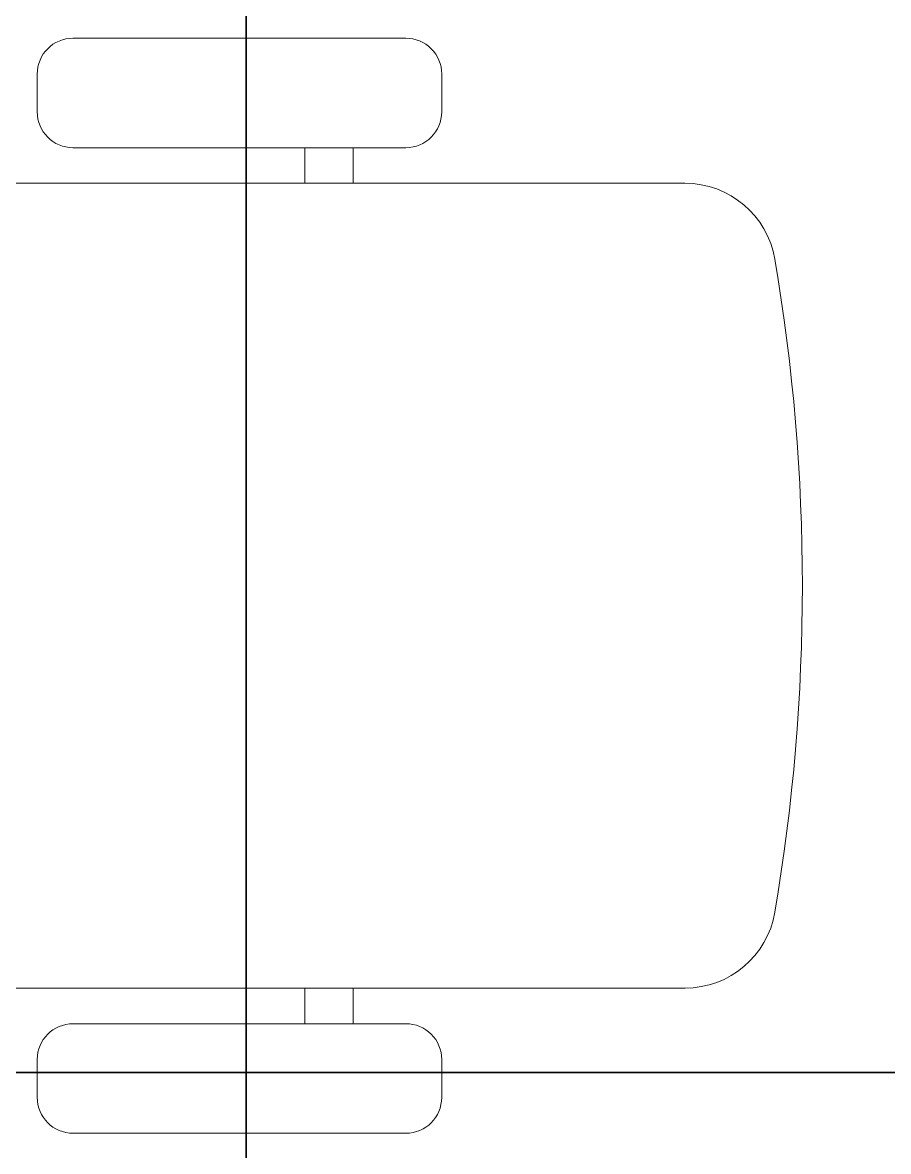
# Model space of a CAD drawing. Header units: inches. Extents: x -246178 to 57169, y -29325 to 19878.
# Drawn here: x 31677 to 32152, y -4243 to -3624 of the extents above; entities that cross this region are included whole.
import ezdxf

# ---------------------------------------------------------------- set-up
doc = ezdxf.new("R2010")
doc.units = ezdxf.units.IN
doc.header["$LTSCALE"] = 25
doc.header["$MEASUREMENT"] = 0
doc.linetypes.add('DASHDOT', pattern=[25.4, 12.7, -6.35, 0, -6.35])
doc.layers.get('0').update_dxf_attribs({"color": 8})
for name, color, linetype, lineweight in [('00-Ground Floor$0$LOADING', 253, 'Continuous', 5), ('00-Ground Floor$0$NEW Wall', 166, 'Continuous', 5), ('E-LITE-CLNG-CNDT', 6, 'DASHDOT', 35)]:
    doc.layers.add(name, color=color, linetype=linetype, lineweight=lineweight)

# ---------------------------------------------------------------- blocks, each defined once
blk = doc.blocks.new('*X63')
at = {"color": 0}
for p, q in [((5, 3), (5, 3)), ((5, 3), (5, 3)), ((5, 3), (5, 3)), ((5, 3), (5, 3)), ((5, 3), (5, 3)), ((5, 3), (5, 3)), ((5, 3), (5, 3)), ((5, 3), (5, 3)), ((5, 3), (5, 3)), ((5, 3), (5, 3)), ((5, 3), (5, 3)), ((5, 3), (5, 3)), ((5, 3), (5, 3)), ((5, 3), (5, 3)), ((5, 3), (5, 3)), ((5, 3), (5, 3)), ((5, 3), (5, 3)), ((5, 3), (5, 3)), ((5, 3), (5, 3)), ((5, 3), (5, 3)), ((5, 3), (5, 3)), ((5, 3), (5, 3)), ((5, 3), (5, 3)), ((5, 3), (5, 3)), ((5, 3), (5, 3)), ((5, 3), (5, 3)), ((5, 3), (5, 3)), ((5, 3), (5, 3)), ((5, 3), (5, 3)), ((5, 3), (5, 3)), ((5, 3), (5, 3)), ((5, 3), (5, 3)), ((5, 3), (5, 3)), ((5, 3), (5, 3)), ((5, 3), (5, 3)), ((5, 3), (5, 3)), ((5, 3), (5, 3)), ((5, 3), (5, 3)), ((5, 3), (5, 3)), ((5, 3), (5, 3)), ((5, 3), (5, 3)), ((5, 3), (5, 3)), ((5, 3), (5, 3)), ((5, 3), (5, 3)), ((5, 3), (5, 3)), ((5, 3), (5, 3)), ((5, 3), (5, 3)), ((5, 3), (5, 3)), ((5, 3), (5, 3)), ((5, 3), (5, 3)), ((5, 3), (5, 3)), ((5, 3), (5, 3)), ((5, 3), (5, 3)), ((5, 3), (5, 3)), ((5, 3), (5, 3)), ((5, 3), (5, 3)), ((5, 3), (5, 3)), ((5, 3), (5, 3)), ((5, 3), (5, 3)), ((5, 3), (5, 3)), ((5, 3), (5, 3)), ((5, 3), (5, 3)), ((5, 3), (5, 3)), ((5, 3), (5, 3)), ((5, 3), (5, 3)), ((5, 3), (5, 3)), ((6, 3), (5, 3)), ((5, 3), (5, 3)), ((6, 3), (5, 3)), ((5, 3), (5, 3)), ((6, 3), (5, 3)), ((5, 3), (5, 3)), ((6, 3), (5, 3)), ((5, 3), (5, 3)), ((5, 3), (5, 3)), ((5, 3), (5, 3)), ((5, 3), (5, 3)), ((5, 3), (5, 3)), ((5, 3), (5, 3)), ((5, 3), (5, 3)), ((5, 3), (5, 3)), ((5, 3), (5, 3)), ((5, 3), (5, 3)), ((5, 3), (5, 3)), ((5, 3), (5, 3)), ((5, 3), (5, 3)), ((5, 3), (5, 3)), ((5, 3), (5, 3)), ((5, 3), (5, 3)), ((5, 3), (5, 3)), ((5, 3), (5, 3)), ((5, 3), (5, 3)), ((5, 3), (5, 3)), ((5, 3), (5, 3)), ((5, 3), (5, 3)), ((5, 3), (5, 3)), ((6, 3), (6, 3)), ((6, 3), (6, 3)), ((6, 3), (6, 3)), ((6, 3), (6, 3)), ((6, 3), (6, 3)), ((6, 3), (6, 3)), ((6, 3), (6, 3)), ((6, 3), (6, 3)), ((6, 3), (6, 3)), ((6, 3), (6, 3)), ((6, 3), (6, 3)), ((6, 3), (6, 3)), ((6, 3), (6, 3)), ((6, 3), (6, 3)), ((6, 3), (6, 3)), ((6, 3), (6, 3)), ((6, 3), (6, 3)), ((6, 3), (6, 3)), ((6, 3), (6, 3)), ((6, 3), (6, 3)), ((6, 3), (6, 3)), ((6, 3), (6, 3)), ((6, 3), (6, 3)), ((6, 3), (6, 3)), ((6, 3), (6, 3)), ((6, 3), (6, 3)), ((6, 3), (6, 3)), ((6, 3), (6, 3)), ((6, 3), (6, 3)), ((6, 3), (6, 3)), ((6, 3), (6, 3)), ((6, 3), (6, 3)), ((6, 3), (6, 3)), ((6, 3), (6, 3)), ((6, 3), (6, 3)), ((6, 3), (6, 3)), ((6, 3), (6, 3)), ((6, 3), (6, 3)), ((6, 3), (6, 3)), ((6, 3), (6, 3)), ((6, 3), (6, 3)), ((6, 3), (6, 3)), ((6, 3), (6, 3)), ((6, 3), (6, 3)), ((6, 3), (6, 3)), ((6, 3), (6, 3)), ((6, 3), (6, 3)), ((6, 3), (6, 3)), ((6, 3), (6, 3)), ((6, 3), (6, 3)), ((6, 3), (6, 3)), ((6, 3), (6, 3)), ((6, 3), (6, 3)), ((6, 3), (6, 3)), ((6, 3), (6, 3)), ((6, 3), (6, 3)), ((6, 3), (6, 3)), ((6, 3), (6, 3)), ((6, 3), (6, 3)), ((6, 3), (6, 3)), ((6, 3), (6, 3)), ((6, 3), (6, 3)), ((6, 3), (6, 3)), ((6, 3), (6, 3)), ((6, 3), (6, 3)), ((6, 3), (6, 3)), ((6, 3), (6, 3)), ((6, 3), (6, 3)), ((6, 3), (6, 3)), ((6, 3), (6, 3)), ((6, 3), (6, 3)), ((6, 3), (6, 3)), ((6, 3), (6, 3)), ((6, 3), (6, 3)), ((6, 3), (6, 3)), ((6, 3), (6, 3)), ((6, 3), (6, 3)), ((6, 3), (6, 3)), ((6, 3), (6, 3)), ((6, 3), (6, 3)), ((6, 3), (6, 3)), ((6, 3), (6, 3)), ((6, 3), (6, 3)), ((6, 3), (6, 3)), ((6, 3), (6, 3)), ((6, 3), (6, 3)), ((6, 3), (6, 3)), ((6, 3), (6, 3)), ((6, 3), (6, 3)), ((6, 3), (6, 3)), ((6, 3), (6, 3)), ((6, 3), (6, 3)), ((6, 3), (6, 3)), ((6, 3), (6, 3)), ((6, 3), (6, 3)), ((6, 3), (6, 3)), ((6, 3), (6, 3)), ((6, 3), (6, 3)), ((6, 3), (6, 3)), ((6, 3), (6, 3)), ((6, 3), (6, 3)), ((6, 3), (6, 3)), ((6, 3), (6, 3)), ((6, 3), (6, 3)), ((6, 3), (6, 3)), ((6, 3), (6, 3)), ((6, 3), (6, 3)), ((6, 3), (6, 3)), ((6, 3), (6, 3)), ((6, 3), (6, 3)), ((6, 3), (6, 3)), ((6, 3), (6, 3)), ((6, 3), (6, 3)), ((6, 3), (6, 3)), ((6, 3), (6, 3)), ((6, 3), (6, 3)), ((6, 3), (6, 3)), ((6, 3), (6, 3)), ((6, 3), (6, 3)), ((6, 3), (6, 3)), ((6, 3), (6, 3)), ((6, 3), (6, 3)), ((6, 3), (6, 3)), ((6, 3), (6, 3)), ((6, 3), (6, 3)), ((6, 3), (6, 3)), ((6, 3), (6, 3)), ((6, 3), (6, 3)), ((6, 3), (6, 3)), ((6, 3), (6, 3)), ((6, 3), (6, 3)), ((6, 3), (6, 3)), ((6, 3), (6, 3)), ((6, 3), (6, 3)), ((6, 3), (6, 3)), ((6, 3), (6, 3)), ((6, 3), (6, 3)), ((6, 3), (6, 3)), ((6, 3), (6, 3)), ((6, 3), (6, 3)), ((6, 3), (6, 3)), ((6, 3), (6, 3)), ((6, 3), (6, 3)), ((6, 3), (6, 3)), ((6, 3), (6, 3)), ((6, 3), (6, 3)), ((6, 3), (6, 3)), ((6, 3), (6, 3)), ((6, 3), (6, 3)), ((6, 3), (6, 3)), ((6, 3), (6, 3)), ((6, 3), (6, 3)), ((6, 3), (6, 3)), ((6, 3), (6, 3)), ((6, 3), (6, 3)), ((6, 3), (6, 3)), ((6, 3), (6, 3)), ((6, 3), (6, 3)), ((6, 3), (6, 3)), ((6, 3), (6, 3)), ((6, 3), (6, 3)), ((6, 3), (6, 3)), ((6, 3), (6, 3)), ((6, 3), (6, 3)), ((6, 3), (6, 3)), ((6, 3), (6, 3)), ((6, 3), (6, 3)), ((6, 3), (6, 3)), ((6, 3), (6, 3)), ((6, 3), (6, 3)), ((6, 3), (6, 3)), ((6, 3), (6, 3)), ((6, 3), (6, 3)), ((6, 3), (6, 3)), ((6, 3), (6, 3)), ((6, 3), (6, 3)), ((6, 3), (6, 3)), ((6, 3), (6, 3)), ((6, 3), (6, 3)), ((6, 3), (6, 3)), ((6, 3), (6, 3)), ((6, 3), (6, 3)), ((6, 3), (6, 3)), ((6, 3), (6, 3)), ((6, 3), (6, 3)), ((6, 3), (6, 3)), ((6, 3), (6, 3)), ((6, 3), (6, 3)), ((6, 3), (6, 3)), ((6, 3), (6, 3)), ((6, 3), (6, 3)), ((6, 3), (6, 3)), ((6, 3), (6, 3)), ((6, 3), (6, 3)), ((6, 3), (6, 3)), ((6, 3), (6, 3)), ((6, 3), (6, 3)), ((6, 3), (6, 3)), ((6, 3), (6, 3)), ((6, 3), (6, 3)), ((6, 3), (6, 3)), ((6, 3), (6, 3)), ((6, 3), (6, 3)), ((6, 3), (6, 3)), ((6, 3), (5, 3)), ((6, 3), (5, 3)), ((6, 3), (5, 3)), ((6, 3), (5, 3)), ((6, 3), (5, 3)), ((6, 3), (6, 3)), ((6, 3), (6, 3)), ((6, 3), (6, 3)), ((6, 3), (6, 3)), ((6, 3), (6, 3)), ((6, 3), (6, 3)), ((6, 3), (6, 3)), ((6, 3), (6, 3)), ((6, 3), (6, 3)), ((6, 3), (6, 3)), ((6, 3), (6, 3)), ((6, 3), (6, 3)), ((6, 3), (6, 3)), ((6, 3), (6, 3)), ((6, 3), (6, 3)), ((6, 3), (6, 3)), ((6, 3), (6, 3)), ((6, 3), (6, 3)), ((6, 3), (6, 3)), ((6, 3), (6, 3)), ((6, 3), (6, 3)), ((6, 3), (6, 3)), ((6, 3), (6, 3)), ((6, 3), (6, 3)), ((6, 3), (6, 3)), ((6, 3), (6, 3)), ((6, 3), (6, 3)), ((6, 3), (6, 3)), ((6, 3), (6, 3)), ((6, 3), (6, 3)), ((6, 3), (6, 3)), ((6, 3), (6, 3)), ((6, 3), (6, 3)), ((6, 3), (6, 3)), ((6, 3), (6, 3)), ((6, 3), (6, 3)), ((6, 3), (6, 3)), ((6, 3), (6, 3)), ((6, 3), (6, 3)), ((6, 3), (6, 3)), ((6, 3), (6, 3)), ((6, 3), (6, 3)), ((6, 3), (6, 3)), ((6, 3), (6, 3)), ((6, 3), (6, 3)), ((6, 3), (6, 3)), ((6, 3), (6, 3)), ((6, 3), (6, 3)), ((6, 3), (6, 3)), ((6, 3), (6, 3)), ((6, 3), (6, 3)), ((6, 3), (6, 3)), ((6, 3), (6, 3)), ((6, 3), (6, 3)), ((6, 3), (6, 3)), ((6, 3), (6, 3)), ((6, 3), (6, 3)), ((6, 3), (6, 3)), ((6, 3), (6, 3)), ((6, 3), (6, 3)), ((6, 3), (6, 3)), ((6, 3), (6, 3)), ((6, 3), (6, 3)), ((6, 3), (6, 3)), ((6, 3), (6, 3)), ((6, 3), (6, 3)), ((6, 3), (6, 3)), ((6, 3), (6, 3)), ((6, 3), (6, 3)), ((6, 3), (6, 3)), ((6, 3), (6, 3)), ((6, 3), (6, 3)), ((6, 3), (6, 3)), ((6, 3), (6, 3)), ((6, 3), (6, 3)), ((6, 3), (6, 3)), ((6, 3), (6, 3)), ((6, 3), (6, 3)), ((6, 3), (6, 3)), ((6, 3), (6, 3)), ((6, 3), (6, 3)), ((6, 3), (6, 3)), ((6, 3), (6, 3)), ((6, 3), (6, 3)), ((6, 3), (6, 3)), ((6, 3), (6, 3)), ((6, 3), (6, 3)), ((6, 3), (6, 3)), ((6, 3), (6, 3)), ((6, 3), (6, 3)), ((6, 3), (6, 3)), ((6, 3), (6, 3)), ((6, 3), (6, 3)), ((6, 3), (6, 3)), ((6, 3), (6, 3)), ((6, 3), (6, 3)), ((6, 3), (6, 3)), ((6, 3), (6, 3)), ((6, 3), (6, 3)), ((6, 3), (6, 3)), ((6, 3), (6, 3)), ((6, 3), (6, 3)), ((6, 3), (6, 3)), ((6, 3), (6, 3)), ((6, 3), (6, 3)), ((6, 3), (6, 3)), ((6, 3), (6, 3)), ((6, 3), (6, 3)), ((6, 3), (6, 3)), ((6, 3), (6, 3)), ((6, 3), (6, 3)), ((6, 3), (6, 3)), ((6, 3), (6, 3)), ((6, 3), (6, 3)), ((6, 3), (6, 3)), ((6, 3), (6, 3)), ((6, 3), (6, 3)), ((6, 3), (6, 3)), ((6, 3), (6, 3)), ((6, 3), (6, 3)), ((6, 3), (6, 3)), ((6, 3), (6, 3)), ((6, 3), (6, 3)), ((6, 3), (6, 3)), ((6, 3), (6, 3)), ((6, 3), (6, 3)), ((6, 3), (6, 3)), ((6, 3), (6, 3)), ((6, 3), (6, 3)), ((6, 3), (6, 3)), ((6, 3), (6, 3)), ((6, 3), (6, 3)), ((6, 3), (6, 3)), ((6, 3), (6, 3)), ((6, 3), (6, 3)), ((6, 3), (6, 3)), ((6, 3), (6, 3)), ((6, 3), (6, 3)), ((6, 3), (6, 3)), ((6, 3), (6, 3)), ((6, 3), (6, 3)), ((6, 3), (6, 3)), ((6, 3), (6, 3)), ((6, 3), (6, 3)), ((6, 3), (6, 3)), ((6, 3), (6, 3)), ((6, 3), (6, 3)), ((6, 3), (6, 3)), ((6, 3), (6, 3)), ((6, 3), (6, 3)), ((6, 3), (6, 3)), ((6, 3), (6, 3)), ((6, 3), (6, 3)), ((6, 3), (6, 3)), ((6, 3), (6, 3)), ((6, 3), (6, 3)), ((6, 3), (6, 3)), ((6, 3), (6, 3)), ((6, 3), (6, 3)), ((6, 3), (6, 3)), ((6, 3), (6, 3)), ((6, 3), (6, 3)), ((6, 3), (6, 3)), ((6, 3), (6, 3)), ((6, 3), (6, 3)), ((6, 3), (6, 3)), ((6, 3), (6, 3)), ((6, 3), (6, 3)), ((6, 3), (6, 3)), ((6, 3), (6, 3)), ((6, 3), (6, 3)), ((6, 3), (6, 3)), ((6, 3), (6, 3)), ((6, 3), (6, 3)), ((6, 3), (6, 3)), ((6, 3), (6, 3)), ((6, 3), (6, 3)), ((6, 3), (6, 3)), ((6, 3), (6, 3)), ((6, 3), (6, 3)), ((6, 3), (6, 3)), ((6, 3), (6, 3)), ((6, 3), (6, 3)), ((6, 3), (6, 3)), ((6, 3), (6, 3)), ((6, 3), (6, 3)), ((6, 3), (6, 3)), ((6, 3), (6, 3)), ((6, 3), (6, 3)), ((6, 3), (6, 3)), ((6, 3), (6, 3)), ((6, 3), (6, 3)), ((6, 3), (6, 3)), ((6, 3), (6, 3)), ((6, 3), (6, 3)), ((6, 3), (6, 3)), ((6, 3), (6, 3)), ((6, 3), (6, 3)), ((6, 3), (6, 3)), ((6, 3), (6, 3)), ((6, 3), (6, 3)), ((6, 3), (6, 3)), ((6, 3), (6, 3)), ((6, 3), (6, 3)), ((6, 3), (6, 3)), ((6, 3), (6, 3)), ((6, 3), (6, 3)), ((6, 3), (6, 3)), ((6, 3), (6, 3)), ((6, 3), (6, 3)), ((6, 3), (6, 3)), ((6, 3), (6, 3)), ((6, 3), (6, 3)), ((6, 3), (6, 3)), ((6, 3), (6, 3)), ((6, 3), (6, 3)), ((6, 3), (6, 3)), ((6, 3), (6, 3)), ((6, 3), (6, 3)), ((6, 3), (6, 3)), ((6, 3), (6, 3)), ((6, 3), (6, 3)), ((6, 3), (6, 3)), ((6, 3), (6, 3)), ((6, 3), (6, 3)), ((6, 3), (6, 3)), ((6, 3), (6, 3)), ((6, 3), (6, 3)), ((6, 3), (6, 3)), ((6, 3), (6, 3)), ((6, 3), (6, 3)), ((6, 3), (6, 3)), ((6, 3), (6, 3)), ((6, 3), (6, 3)), ((6, 3), (6, 3)), ((6, 3), (6, 3)), ((6, 3), (6, 3)), ((6, 3), (6, 3)), ((6, 3), (6, 3)), ((6, 3), (6, 3)), ((6, 3), (6, 3)), ((6, 3), (6, 3)), ((6, 3), (6, 3)), ((6, 3), (6, 3)), ((6, 3), (6, 3)), ((6, 3), (6, 3)), ((6, 3), (6, 3)), ((6, 3), (6, 3)), ((6, 3), (6, 3)), ((6, 3), (6, 3)), ((6, 3), (6, 3)), ((6, 3), (6, 3)), ((6, 3), (6, 3)), ((6, 3), (6, 3)), ((6, 3), (6, 3)), ((6, 3), (6, 3)), ((6, 3), (6, 3)), ((6, 3), (6, 3)), ((6, 3), (6, 3)), ((6, 3), (6, 3)), ((6, 3), (6, 3)), ((6, 3), (6, 3)), ((6, 3), (6, 3)), ((6, 3), (6, 3)), ((6, 3), (6, 3)), ((6, 3), (6, 3)), ((6, 3), (6, 3)), ((6, 3), (6, 3)), ((6, 3), (6, 3)), ((6, 3), (6, 3)), ((6, 3), (6, 3)), ((6, 3), (6, 3)), ((6, 3), (6, 3)), ((6, 3), (6, 3)), ((6, 3), (6, 3)), ((6, 3), (6, 3)), ((6, 3), (6, 3)), ((6, 3), (6, 3)), ((6, 3), (6, 3)), ((6, 3), (6, 3)), ((6, 3), (6, 3)), ((6, 3), (6, 3)), ((6, 3), (6, 3)), ((6, 3), (6, 3)), ((6, 3), (6, 3)), ((6, 3), (6, 3)), ((6, 3), (6, 3)), ((6, 3), (6, 3)), ((6, 3), (6, 3)), ((6, 3), (6, 3)), ((6, 3), (6, 3)), ((6, 3), (6, 3)), ((6, 3), (6, 3)), ((6, 3), (6, 3)), ((6, 3), (6, 3)), ((6, 3), (6, 3)), ((6, 3), (6, 3)), ((6, 3), (6, 3)), ((6, 3), (6, 3)), ((6, 3), (6, 3)), ((6, 3), (6, 3)), ((6, 3), (6, 3)), ((6, 3), (6, 3)), ((6, 3), (6, 3)), ((6, 3), (6, 3)), ((6, 3), (6, 3)), ((6, 3), (6, 3)), ((6, 3), (6, 3)), ((6, 3), (6, 3)), ((6, 3), (6, 3)), ((6, 3), (6, 3)), ((6, 3), (6, 3)), ((6, 3), (6, 3)), ((6, 3), (6, 3)), ((6, 3), (6, 3)), ((6, 3), (6, 3)), ((6, 3), (6, 3))]:
    blk.add_line(p, q, dxfattribs=at)
blk = doc.blocks.new('*X64')
at = {"color": 0}
for p, q in [((13, 1), (13, 1)), ((13, 1), (13, 1)), ((13, 1), (13, 1)), ((13, 1), (13, 1)), ((13, 1), (13, 1)), ((13, 1), (13, 1)), ((13, 1), (13, 1)), ((13, 1), (13, 1)), ((13, 1), (13, 1)), ((13, 1), (13, 1)), ((13, 1), (13, 1)), ((13, 1), (13, 1)), ((13, 1), (13, 1)), ((13, 1), (13, 1)), ((13, 1), (13, 1)), ((13, 1), (14, 1)), ((13, 1), (14, 1)), ((13, 1), (14, 1)), ((13, 1), (13, 1)), ((13, 1), (13, 1)), ((13, 1), (13, 1)), ((13, 1), (13, 1)), ((13, 1), (13, 1)), ((13, 1), (13, 1)), ((13, 1), (13, 1)), ((13, 1), (13, 1)), ((13, 1), (13, 1)), ((13, 1), (13, 1)), ((13, 1), (13, 1)), ((13, 1), (13, 1)), ((13, 1), (13, 1)), ((13, 1), (13, 1)), ((13, 1), (13, 1)), ((13, 1), (13, 1)), ((13, 1), (13, 1)), ((13, 1), (13, 1)), ((13, 1), (13, 1)), ((13, 1), (13, 1)), ((13, 1), (13, 1)), ((13, 1), (13, 1)), ((13, 1), (13, 1)), ((13, 1), (13, 1)), ((13, 1), (13, 1)), ((13, 1), (13, 1)), ((13, 1), (13, 1)), ((13, 1), (13, 1)), ((13, 1), (13, 1)), ((13, 1), (13, 1)), ((13, 1), (13, 1)), ((13, 1), (13, 1)), ((13, 1), (13, 1)), ((13, 1), (13, 1)), ((13, 1), (13, 1)), ((13, 1), (13, 1)), ((13, 1), (13, 1)), ((13, 1), (13, 1)), ((13, 1), (13, 1)), ((13, 1), (13, 1)), ((13, 1), (13, 1)), ((13, 1), (13, 1)), ((13, 1), (13, 1)), ((13, 1), (13, 1)), ((13, 1), (13, 1)), ((13, 1), (13, 1)), ((13, 1), (13, 1)), ((13, 1), (13, 1)), ((13, 1), (13, 1)), ((13, 1), (13, 1)), ((13, 1), (13, 1)), ((13, 1), (13, 1)), ((13, 1), (13, 1)), ((13, 1), (13, 1)), ((13, 1), (13, 1)), ((13, 1), (13, 1)), ((13, 1), (13, 1)), ((13, 1), (13, 1)), ((13, 1), (13, 1)), ((13, 1), (13, 1)), ((13, 1), (13, 1)), ((13, 1), (13, 1)), ((13, 1), (13, 1)), ((13, 1), (13, 1)), ((13, 1), (13, 1)), ((13, 1), (13, 1)), ((13, 1), (13, 1)), ((13, 1), (13, 1)), ((13, 1), (13, 1)), ((13, 1), (13, 1)), ((13, 1), (13, 1)), ((13, 1), (13, 1)), ((13, 1), (13, 1)), ((13, 1), (13, 1)), ((13, 1), (13, 1)), ((13, 1), (13, 1)), ((13, 1), (13, 1)), ((13, 1), (13, 1)), ((13, 1), (13, 1)), ((13, 1), (13, 1)), ((13, 1), (13, 1)), ((13, 1), (13, 1)), ((13, 1), (13, 1)), ((13, 1), (13, 1)), ((13, 1), (13, 1)), ((13, 1), (13, 1)), ((13, 1), (13, 1)), ((13, 1), (13, 1)), ((13, 1), (13, 1)), ((13, 1), (13, 1)), ((13, 1), (13, 1)), ((13, 1), (13, 1)), ((13, 1), (13, 1)), ((13, 1), (13, 1)), ((13, 1), (13, 1)), ((13, 1), (13, 1)), ((13, 1), (13, 1)), ((13, 1), (13, 1)), ((13, 1), (13, 1)), ((13, 1), (13, 1)), ((13, 1), (13, 1)), ((13, 1), (13, 1)), ((13, 1), (13, 1)), ((13, 1), (13, 1)), ((13, 1), (13, 1)), ((13, 1), (14, 1)), ((13, 0), (13, 0)), ((13, 0), (13, 0)), ((13, 0), (13, 0)), ((13, 0), (13, 0)), ((13, 0), (13, 0)), ((13, 0), (13, 0)), ((13, 0), (13, 0)), ((13, 0), (13, 0)), ((13, 0), (13, 0)), ((13, 0), (13, 0)), ((13, 0), (13, 0)), ((13, 0), (13, 0)), ((13, 0), (13, 0)), ((13, 0), (13, 0)), ((13, 0), (13, 0)), ((13, 0), (13, 0)), ((13, 0), (13, 0)), ((13, 0), (13, 0)), ((13, 0), (13, 0)), ((13, 0), (13, 0)), ((13, 0), (13, 0)), ((13, 0), (13, 0)), ((13, 0), (13, 0)), ((13, 0), (13, 0)), ((13, 0), (13, 0)), ((13, 0), (13, 0)), ((13, 0), (13, 0)), ((13, 0), (13, 0)), ((13, 0), (13, 0)), ((13, 0), (13, 0)), ((13, 0), (13, 0)), ((13, 0), (13, 0)), ((13, 0), (13, 0)), ((13, 0), (13, 0)), ((13, 0), (13, 0)), ((13, 0), (13, 0)), ((13, 0), (13, 0)), ((13, 0), (13, 0)), ((13, 0), (13, 0)), ((13, 0), (13, 0)), ((13, 0), (13, 0)), ((13, 0), (13, 0)), ((13, 0), (13, 0)), ((13, 0), (13, 0)), ((13, 0), (13, 0)), ((13, 0), (13, 0)), ((13, 0), (13, 0)), ((13, 0), (13, 0)), ((13, 0), (14, 0)), ((13, 0), (14, 0)), ((13, 0), (13, 0)), ((13, 0), (14, 0)), ((14, 1), (14, 1)), ((14, 1), (14, 1)), ((14, 1), (14, 1)), ((14, 1), (14, 1)), ((14, 1), (14, 1)), ((14, 1), (14, 1)), ((14, 1), (14, 1)), ((14, 1), (14, 1)), ((14, 1), (14, 1)), ((14, 1), (14, 1)), ((14, 1), (14, 1)), ((14, 1), (14, 1)), ((14, 1), (14, 1)), ((14, 1), (14, 1)), ((14, 1), (14, 1)), ((14, 1), (14, 1)), ((14, 1), (14, 1)), ((14, 1), (14, 1)), ((14, 1), (14, 1)), ((14, 1), (14, 1)), ((14, 1), (14, 1)), ((14, 1), (14, 1)), ((14, 1), (14, 1)), ((14, 1), (14, 1)), ((14, 1), (14, 1)), ((14, 1), (14, 1)), ((14, 1), (14, 1)), ((14, 1), (14, 1)), ((14, 1), (14, 1)), ((14, 1), (14, 1)), ((14, 1), (14, 1)), ((14, 1), (14, 1)), ((14, 1), (14, 1)), ((14, 1), (14, 1)), ((14, 1), (14, 1)), ((14, 1), (14, 1)), ((14, 1), (14, 1)), ((14, 1), (14, 1)), ((14, 1), (14, 1)), ((14, 1), (14, 1)), ((14, 1), (14, 1)), ((14, 1), (14, 1)), ((14, 1), (14, 1)), ((14, 1), (14, 1)), ((14, 1), (14, 1)), ((14, 1), (14, 1)), ((14, 1), (14, 1)), ((14, 1), (14, 1)), ((14, 1), (14, 1)), ((14, 1), (14, 1)), ((14, 1), (14, 1)), ((14, 1), (14, 1)), ((14, 1), (14, 1)), ((14, 1), (14, 1)), ((14, 1), (14, 1)), ((14, 1), (14, 1)), ((14, 1), (14, 1)), ((14, 1), (14, 1)), ((14, 1), (14, 1)), ((14, 1), (14, 1)), ((14, 1), (14, 1)), ((14, 1), (14, 1)), ((14, 1), (14, 1)), ((14, 1), (14, 1)), ((14, 1), (14, 1)), ((14, 1), (14, 1)), ((14, 1), (14, 1)), ((14, 1), (14, 1)), ((14, 1), (14, 1)), ((14, 1), (14, 1)), ((14, 1), (14, 1)), ((14, 1), (14, 1)), ((14, 1), (14, 1)), ((14, 1), (14, 1)), ((14, 1), (14, 1)), ((14, 1), (14, 1)), ((14, 1), (14, 1)), ((14, 1), (14, 1)), ((14, 1), (14, 1)), ((14, 1), (14, 1)), ((14, 1), (14, 1)), ((14, 1), (14, 1)), ((14, 1), (14, 1)), ((14, 1), (14, 1)), ((14, 1), (14, 1)), ((14, 1), (14, 1)), ((14, 1), (14, 1)), ((14, 1), (14, 1)), ((14, 1), (14, 1)), ((14, 1), (14, 1)), ((14, 1), (14, 1)), ((14, 1), (14, 1)), ((14, 1), (14, 1)), ((14, 1), (14, 1)), ((14, 0), (14, 0)), ((14, 0), (14, 0)), ((14, 0), (14, 0)), ((14, 0), (14, 0)), ((14, 0), (14, 0)), ((14, 0), (14, 0)), ((14, 0), (14, 0)), ((14, 0), (14, 0)), ((14, 0), (14, 0)), ((14, 0), (14, 0)), ((14, 0), (14, 0)), ((14, 0), (14, 0)), ((14, 0), (14, 0)), ((14, 0), (14, 0)), ((14, 0), (14, 0)), ((14, 0), (14, 0)), ((14, 0), (14, 0)), ((14, 0), (14, 0)), ((14, 0), (14, 0)), ((14, 0), (14, 0)), ((14, 0), (14, 0)), ((14, 0), (14, 0)), ((14, 0), (14, 0)), ((14, 0), (14, 0)), ((14, 0), (14, 0)), ((14, 0), (14, 0)), ((14, 0), (14, 0)), ((14, 0), (14, 0)), ((14, 0), (14, 0)), ((14, 0), (14, 0)), ((14, 0), (14, 0)), ((14, 0), (14, 0)), ((14, 0), (14, 0)), ((14, 0), (14, 0)), ((14, 0), (14, 0)), ((14, 0), (14, 0)), ((14, 0), (14, 0)), ((14, 0), (14, 0)), ((14, 0), (14, 0)), ((14, 0), (14, 0)), ((14, 0), (14, 0)), ((14, 0), (14, 0)), ((14, 0), (14, 0)), ((14, 0), (14, 0)), ((14, 0), (14, 0)), ((14, 0), (14, 0)), ((14, 0), (14, 0)), ((14, 0), (14, 0)), ((13, 0), (13, 0)), ((13, 0), (14, 0)), ((13, 0), (13, 0)), ((13, 0), (14, 0)), ((13, 0), (13, 0)), ((13, 0), (14, 0)), ((13, 0), (13, 0)), ((13, 0), (13, 0)), ((13, 0), (13, 0)), ((13, 0), (13, 0)), ((13, 0), (14, 0)), ((13, 0), (13, 0)), ((13, 0), (14, 0)), ((13, 0), (13, 0)), ((13, 0), (14, 0)), ((13, 0), (13, 0)), ((13, 0), (14, 0)), ((13, 0), (13, 0)), ((13, 0), (14, 0)), ((13, 0), (13, 0)), ((13, 0), (14, 0)), ((13, 0), (13, 0)), ((13, 0), (14, 0)), ((13, 0), (13, 0)), ((13, 0), (13, 0)), ((13, 0), (13, 0)), ((13, 0), (14, 0)), ((13, 0), (13, 0)), ((13, 0), (14, 0)), ((13, 0), (13, 0)), ((13, 0), (14, 0)), ((13, 0), (13, 0)), ((13, 0), (14, 0)), ((13, 0), (13, 0)), ((13, 0), (13, 0)), ((13, 0), (13, 0)), ((13, 0), (13, 0)), ((13, 0), (13, 0)), ((13, 0), (13, 0)), ((13, 0), (13, 0)), ((13, 0), (13, 0)), ((13, 0), (13, 0)), ((13, 0), (13, 0)), ((13, 0), (13, 0)), ((13, 0), (13, 0)), ((13, 0), (13, 0)), ((13, 0), (13, 0)), ((13, 0), (13, 0)), ((13, 0), (13, 0)), ((13, 0), (13, 0)), ((13, 0), (13, 0)), ((13, 0), (13, 0)), ((13, 0), (13, 0)), ((13, 0), (13, 0)), ((13, 0), (13, 0)), ((13, 0), (13, 0)), ((13, 0), (13, 0)), ((13, 0), (13, 0)), ((13, 0), (13, 0)), ((13, 0), (13, 0)), ((13, 0), (13, 0)), ((13, 0), (13, 0)), ((13, 0), (13, 0)), ((13, 0), (13, 0)), ((13, -1), (13, -1)), ((13, -1), (13, -1)), ((13, -1), (13, -1)), ((13, -1), (13, -1)), ((13, -1), (13, -1)), ((13, -1), (14, -1)), ((13, -1), (13, -1)), ((14, 0), (14, 0)), ((14, 0), (14, 0)), ((14, 0), (14, 0)), ((14, 0), (14, 0)), ((14, 0), (14, 0)), ((14, 0), (14, 0)), ((14, 0), (14, 0)), ((14, 0), (14, 0)), ((14, 0), (14, 0)), ((14, 0), (14, 0)), ((14, 0), (14, 0)), ((14, 0), (14, 0)), ((14, 0), (14, 0)), ((14, 0), (14, 0)), ((14, 0), (14, 0)), ((13, 0), (14, 0)), ((14, 0), (14, 0)), ((14, 0), (14, 0)), ((14, 0), (14, 0)), ((14, 0), (14, 0)), ((14, 0), (14, 0)), ((14, 0), (14, 0)), ((14, 0), (14, 0)), ((14, 0), (14, 0)), ((14, 0), (14, 0)), ((14, 0), (14, 0)), ((14, 0), (14, 0)), ((14, 0), (14, 0)), ((14, 0), (14, 0)), ((14, 0), (14, 0)), ((14, 0), (14, 0)), ((14, 0), (14, 0)), ((14, 0), (14, 0)), ((14, 0), (14, 0)), ((14, 0), (14, 0)), ((14, 0), (14, 0)), ((14, 0), (14, 0)), ((14, 0), (14, 0)), ((14, 0), (14, 0)), ((14, 0), (14, 0)), ((14, 0), (14, 0)), ((14, 0), (14, 0)), ((14, 0), (14, 0)), ((14, 0), (14, 0)), ((14, 0), (14, 0)), ((14, 0), (14, 0)), ((14, 0), (14, 0)), ((14, 0), (14, 0)), ((14, 0), (14, 0)), ((14, 0), (14, 0)), ((14, -1), (14, -1)), ((14, -1), (14, -1)), ((14, -1), (14, -1)), ((14, -1), (14, -1)), ((14, -1), (14, -1))]:
    blk.add_line(p, q, dxfattribs=at)
blk = doc.blocks.new('00-Ground Floor$0$GF21018-P')
at = {"color": 0}
for p, q in [((-0.2207, 0.47563), (-0.2207, 0.0675)), ((0.22049, 0.47563), (0.22049, 0.0675)), ((-0.2806, 0.34221), (-0.25983, 0.34221)), ((0.25963, 0.34221), (0.2804, 0.34221)), ((-0.30021, 0.32259), (-0.30021, 0.14)), ((-0.24021, 0.32259), (-0.24021, 0.14)), ((0.24001, 0.32259), (0.24001, 0.14)), ((0.30001, 0.32259), (0.30001, 0.14)), ((-0.24021, 0.29372), (-0.2207, 0.29372)), ((0.22049, 0.29372), (0.24001, 0.29372)), ((-0.24021, 0.26708), (-0.2207, 0.26708)), ((0.22049, 0.26708), (0.24001, 0.26708)), ((-0.2806, 0.12039), (-0.25983, 0.12039)), ((0.25963, 0.12039), (0.2804, 0.12039))]:
    blk.add_line(p, q, dxfattribs=at)
for points in [[(0.24001, 0.29372), (0.24001, 0.29372), (0.24001, 0.29372), (0.24001, 0.29372), (0.24001, 0.29372), (0.24001, 0.29372), (0.24001, 0.29372), (0.24001, 0.29372), (0.24001, 0.29372), (0.24001, 0.29372), (0.24001, 0.29372), (0.24001, 0.29372), (0.24001, 0.29372), (0.24001, 0.29372), (0.24001, 0.29372), (0.24001, 0.29372), (0.24001, 0.29372), (0.24001, 0.29372), (0.24001, 0.29372), (0.24001, 0.29372), (0.24001, 0.29372), (0.24001, 0.29372), (0.24001, 0.29372), (0.24001, 0.29372), (0.24001, 0.29372), (0.24001, 0.29372), (0.24001, 0.29372), (0.24001, 0.29372), (0.24001, 0.29372), (0.24001, 0.29372), (0.24001, 0.29372), (0.24001, 0.29372), (0.24001, 0.29372), (0.24001, 0.29372), (0.24001, 0.29372), (0.24001, 0.29372), (0.24001, 0.29372), (0.24001, 0.29372), (0.24001, 0.29372), (0.24001, 0.29372), (0.24001, 0.29372), (0.24001, 0.29372), (0.24001, 0.29372), (0.24001, 0.29372), (0.24001, 0.29372), (0.24001, 0.29372), (0.24001, 0.29372), (0.24001, 0.29372), (0.24001, 0.29372), (0.24001, 0.29372), (0.24001, 0.29372), (0.24001, 0.29372), (0.24001, 0.29372), (0.24001, 0.29372), (0.24001, 0.29372), (0.24001, 0.29372), (0.24001, 0.29372), (0.24001, 0.29372), (0.24001, 0.29372), (0.24001, 0.29372), (0.24001, 0.29372), (0.24001, 0.29372), (0.24001, 0.29372), (0.24001, 0.29372), (0.24001, 0.29372), (0.24001, 0.29372), (0.24001, 0.29372), (0.24001, 0.29372), (0.24001, 0.29372), (0.24001, 0.29372), (0.24001, 0.29372), (0.24001, 0.29372), (0.24001, 0.29372), (0.24001, 0.29372), (0.24001, 0.29372), (0.24001, 0.29372), (0.24001, 0.29372), (0.24001, 0.29372), (0.24001, 0.29372), (0.24001, 0.29372), (0.24001, 0.29372), (0.24001, 0.29372), (0.24001, 0.29372), (0.24001, 0.29372), (0.24001, 0.29372), (0.24001, 0.29372), (0.24001, 0.29372), (0.24001, 0.29372), (0.24001, 0.29372), (0.24001, 0.29372), (0.24001, 0.29372), (0.24001, 0.29372), (0.24001, 0.29372), (0.24001, 0.29372), (0.24001, 0.29372), (0.24001, 0.29372), (0.24001, 0.29372), (0.24001, 0.29372), (0.24001, 0.29372), (0.24001, 0.29372), (0.24001, 0.29372), (0.24001, 0.29372), (0.24001, 0.29372), (0.24001, 0.29372), (0.24001, 0.29372), (0.24001, 0.29372), (0.24001, 0.29372), (0.24001, 0.29372), (0.24001, 0.29372), (0.24001, 0.29372), (0.24001, 0.29372), (0.24001, 0.29372), (0.24001, 0.29372), (0.24001, 0.29372), (0.24001, 0.29372), (0.24001, 0.29372), (0.24001, 0.29372), (0.24001, 0.29372), (0.24001, 0.29372), (0.24001, 0.29372), (0.24001, 0.29372), (0.24001, 0.29372), (0.24001, 0.29372), (0.24001, 0.29372), (0.24001, 0.29372), (0.24001, 0.29372), (0.24001, 0.29372), (0.24001, 0.29372), (0.24001, 0.29372), (0.24001, 0.29372), (0.24001, 0.29372), (0.24001, 0.29372), (0.24001, 0.29372), (0.24001, 0.29372), (0.24001, 0.29372), (0.24001, 0.29372), (0.24001, 0.29372), (0.24001, 0.29372), (0.24001, 0.29372), (0.24001, 0.29372), (0.24001, 0.29372), (0.24001, 0.29372), (0.24001, 0.29372), (0.24001, 0.29372), (0.24001, 0.29372), (0.24001, 0.29372), (0.24001, 0.29372), (0.24001, 0.29372), (0.24001, 0.29372), (0.24001, 0.29372), (0.24001, 0.29372), (0.24001, 0.29372), (0.24001, 0.29372), (0.24001, 0.29372), (0.24001, 0.29372), (0.24001, 0.29372), (0.24001, 0.29372), (0.24001, 0.29372), (0.24001, 0.29372), (0.24001, 0.29372), (0.24001, 0.29372), (0.24001, 0.29372), (0.24001, 0.29372), (0.24001, 0.29372), (0.24001, 0.29372), (0.24001, 0.29372), (0.24001, 0.29372), (0.24001, 0.29372), (0.24001, 0.29372), (0.24001, 0.29372), (0.24001, 0.29372), (0.24001, 0.29372), (0.24001, 0.29372), (0.24001, 0.29372), (0.24001, 0.29372), (0.24001, 0.29372), (0.24001, 0.29372), (0.24001, 0.29372), (0.24001, 0.29372), (0.24001, 0.29372), (0.24001, 0.29372), (0.24001, 0.29372), (0.24001, 0.29372), (0.24001, 0.29372), (0.24001, 0.29372), (0.24001, 0.29372), (0.24001, 0.29372), (0.24001, 0.29372), (0.24001, 0.29372), (0.24001, 0.29372), (0.24001, 0.29372), (0.24001, 0.29372), (0.24001, 0.29372), (0.24001, 0.29372), (0.24001, 0.29372), (0.24001, 0.29372), (0.24001, 0.29372), (0.24001, 0.29372), (0.24001, 0.29372), (0.24001, 0.29372), (0.24001, 0.29372), (0.24001, 0.29372), (0.24001, 0.29372), (0.24001, 0.29372), (0.24001, 0.29372), (0.24001, 0.29372), (0.24001, 0.29372), (0.24001, 0.29372), (0.24001, 0.29372), (0.24001, 0.29372), (0.24001, 0.29372), (0.24001, 0.29372), (0.24001, 0.29372), (0.24001, 0.29372), (0.24001, 0.29372), (0.24001, 0.29372), (0.24001, 0.29372), (0.24001, 0.29372), (0.24001, 0.29372), (0.24001, 0.29372), (0.24001, 0.29372), (0.24001, 0.29372), (0.24001, 0.29372), (0.24001, 0.29372), (0.24001, 0.29372), (0.24001, 0.29372), (0.24001, 0.29372), (0.24001, 0.29372), (0.24001, 0.29372), (0.24001, 0.29372), (0.24001, 0.29372), (0.24001, 0.29372), (0.24001, 0.29372), (0.24001, 0.29372), (0.24001, 0.29372), (0.24001, 0.29372), (0.24001, 0.29372), (0.24001, 0.29372), (0.24001, 0.29372), (0.24001, 0.29372), (0.24001, 0.29372), (0.24001, 0.29372), (0.24001, 0.29372), (0.24001, 0.29372), (0.24001, 0.29372), (0.24001, 0.29372), (0.24001, 0.29372), (0.24001, 0.29372), (0.24001, 0.29372), (0.24001, 0.29372), (0.24001, 0.29372), (0.24001, 0.29372), (0.24001, 0.29372), (0.24001, 0.29372), (0.24001, 0.29372), (0.24001, 0.29372), (0.24001, 0.29372), (0.24001, 0.29372), (0.24001, 0.29372), (0.24001, 0.29372), (0.24001, 0.29372), (0.24001, 0.29372), (0.24001, 0.29372), (0.24001, 0.29372), (0.24001, 0.29372), (0.24001, 0.29372), (0.24001, 0.29372), (0.24001, 0.29372), (0.24001, 0.29372), (0.24001, 0.29372), (0.24001, 0.29372), (0.24001, 0.29372), (0.24001, 0.29372), (0.24001, 0.29372), (0.24001, 0.29372), (0.24001, 0.29372), (0.24001, 0.29372)], [(0.24001, 0.29372), (0.24001, 0.29372), (0.24001, 0.29372), (0.24001, 0.29372), (0.24001, 0.29372), (0.24001, 0.29372), (0.24001, 0.29372), (0.24001, 0.29372), (0.24001, 0.29372), (0.24001, 0.29372), (0.24001, 0.29372), (0.24001, 0.29372), (0.24001, 0.29372), (0.24001, 0.29372), (0.24001, 0.29372), (0.24001, 0.29372), (0.24001, 0.29372), (0.24001, 0.29372), (0.24001, 0.29372), (0.24001, 0.29372), (0.24001, 0.29372), (0.24001, 0.29372), (0.24001, 0.29372), (0.24001, 0.29372), (0.24001, 0.29372), (0.24001, 0.29372), (0.24001, 0.29372), (0.24001, 0.29372), (0.24001, 0.29372), (0.24001, 0.29372), (0.24001, 0.29372), (0.24001, 0.29372), (0.24001, 0.29372), (0.24001, 0.29372), (0.24001, 0.29372), (0.24001, 0.29372), (0.24001, 0.29372), (0.24001, 0.29372), (0.24001, 0.29372), (0.24001, 0.29372), (0.24001, 0.29372), (0.24001, 0.29372), (0.24001, 0.29372), (0.24001, 0.29372), (0.24001, 0.29372), (0.24001, 0.29372), (0.24001, 0.29372), (0.24001, 0.29372), (0.24001, 0.29372), (0.24001, 0.29372), (0.24001, 0.29372), (0.24001, 0.29372), (0.24001, 0.29372), (0.24001, 0.29372), (0.24001, 0.29372), (0.24001, 0.29372), (0.24001, 0.29372), (0.24001, 0.29372), (0.24001, 0.29372), (0.24001, 0.29372), (0.24001, 0.29372), (0.24001, 0.29372), (0.24001, 0.29372), (0.24001, 0.29372), (0.24001, 0.29372), (0.24001, 0.29372), (0.24001, 0.29372), (0.24001, 0.29372), (0.24001, 0.29372), (0.24001, 0.29372), (0.24001, 0.29372), (0.24001, 0.29372), (0.24001, 0.29372), (0.24001, 0.29372), (0.24001, 0.29372), (0.24001, 0.29372), (0.24001, 0.29372), (0.24001, 0.29372), (0.24001, 0.29372), (0.24001, 0.29372), (0.24001, 0.29372), (0.24001, 0.29372), (0.24001, 0.29372), (0.24001, 0.29372), (0.24001, 0.29372), (0.24001, 0.29372), (0.24001, 0.29372), (0.24001, 0.29372), (0.24001, 0.29372), (0.24001, 0.29372), (0.24001, 0.29372), (0.24001, 0.29372), (0.24001, 0.29372), (0.24001, 0.29372), (0.24001, 0.29372), (0.24001, 0.29372), (0.24001, 0.29372), (0.24001, 0.29372), (0.24001, 0.29372), (0.24001, 0.29372), (0.24001, 0.29372), (0.24001, 0.29372), (0.24001, 0.29372), (0.24001, 0.29372), (0.24001, 0.29372), (0.24001, 0.29372), (0.24001, 0.29372), (0.24001, 0.29372), (0.24001, 0.29372), (0.24001, 0.29372), (0.24001, 0.29372), (0.24001, 0.29372), (0.24001, 0.29372), (0.24001, 0.29372), (0.24001, 0.29372), (0.24001, 0.29372), (0.24001, 0.29372), (0.24001, 0.29372), (0.24001, 0.29372), (0.24001, 0.29372), (0.24001, 0.29372), (0.24001, 0.29372), (0.24001, 0.29372), (0.24001, 0.29372), (0.24001, 0.29372), (0.24001, 0.29372), (0.24001, 0.29372), (0.24001, 0.29372), (0.24001, 0.29372), (0.24001, 0.29372), (0.24001, 0.29372), (0.24001, 0.29372), (0.24001, 0.29372), (0.24001, 0.29372), (0.24001, 0.29372), (0.24001, 0.29372), (0.24001, 0.29372), (0.24001, 0.29372), (0.24001, 0.29372), (0.24001, 0.29372), (0.24001, 0.29372), (0.24001, 0.29372), (0.24001, 0.29372), (0.24001, 0.29372), (0.24001, 0.29372), (0.24001, 0.29372), (0.24001, 0.29372), (0.24001, 0.29372), (0.24001, 0.29372), (0.24001, 0.29372), (0.24001, 0.29372), (0.24001, 0.29372), (0.24001, 0.29372), (0.24001, 0.29372), (0.24001, 0.29372), (0.24001, 0.29372), (0.24001, 0.29372), (0.24001, 0.29372), (0.24001, 0.29372), (0.24001, 0.29372), (0.24001, 0.29372), (0.24001, 0.29372), (0.24001, 0.29372), (0.24001, 0.29372), (0.24001, 0.29372), (0.24001, 0.29372), (0.24001, 0.29372), (0.24001, 0.29372), (0.24001, 0.29372), (0.24001, 0.29372), (0.24001, 0.29372), (0.24001, 0.29372), (0.24001, 0.29372), (0.24001, 0.29372), (0.24001, 0.29372), (0.24001, 0.29372), (0.24001, 0.29372), (0.24001, 0.29372), (0.24001, 0.29372), (0.24001, 0.29372), (0.24001, 0.29372), (0.24001, 0.29372), (0.24001, 0.29372), (0.24001, 0.29372), (0.24001, 0.29372), (0.24001, 0.29372), (0.24001, 0.29372), (0.24001, 0.29372), (0.24001, 0.29372), (0.24001, 0.29372), (0.24001, 0.29372), (0.24001, 0.29372), (0.24001, 0.29372), (0.24001, 0.29372), (0.24001, 0.29372), (0.24001, 0.29372), (0.24001, 0.29372), (0.24001, 0.29372), (0.24001, 0.29372), (0.24001, 0.29372), (0.24001, 0.29372), (0.24001, 0.29372), (0.24001, 0.29372), (0.24001, 0.29372), (0.24001, 0.29372), (0.24001, 0.29372), (0.24001, 0.29372), (0.24001, 0.29372), (0.24001, 0.29372), (0.24001, 0.29372), (0.24001, 0.29372), (0.24001, 0.29372), (0.24001, 0.29372), (0.24001, 0.29372), (0.24001, 0.29372), (0.24001, 0.29372), (0.24001, 0.29372), (0.24001, 0.29372), (0.24001, 0.29372)], [(0.24001, 0.29372), (0.24001, 0.29372), (0.24001, 0.29372), (0.24001, 0.29372), (0.24001, 0.29372), (0.24001, 0.29372), (0.24001, 0.29372), (0.24001, 0.29372), (0.24001, 0.29372), (0.24001, 0.29372), (0.24001, 0.29372), (0.24001, 0.29372), (0.24001, 0.29372), (0.24001, 0.29372), (0.24001, 0.29372), (0.24001, 0.29372), (0.24001, 0.29372), (0.24001, 0.29372), (0.24001, 0.29372), (0.24001, 0.29372), (0.24001, 0.29372), (0.24001, 0.29372), (0.24001, 0.29372), (0.24001, 0.29372), (0.24001, 0.29372), (0.24001, 0.29372), (0.24001, 0.29372), (0.24001, 0.29372), (0.24001, 0.29372), (0.24001, 0.29372), (0.24001, 0.29372), (0.24001, 0.29372), (0.24001, 0.29372), (0.24001, 0.29372), (0.24001, 0.29372), (0.24001, 0.29372), (0.24001, 0.29372), (0.24001, 0.29372), (0.24001, 0.29372), (0.24001, 0.29372), (0.24001, 0.29372), (0.24001, 0.29372), (0.24001, 0.29372), (0.24001, 0.29372), (0.24001, 0.29372), (0.24001, 0.29372), (0.24001, 0.29372), (0.24001, 0.29372), (0.24001, 0.29372), (0.24001, 0.29372), (0.24001, 0.29372), (0.24001, 0.29372), (0.24001, 0.29372), (0.24001, 0.29372), (0.24001, 0.29372), (0.24001, 0.29372), (0.24001, 0.29372), (0.24001, 0.29372), (0.24001, 0.29372), (0.24001, 0.29372), (0.24001, 0.29372), (0.24001, 0.29372), (0.24001, 0.29372), (0.24001, 0.29372), (0.24001, 0.29372), (0.24001, 0.29372), (0.24001, 0.29372), (0.24001, 0.29372), (0.24001, 0.29372), (0.24001, 0.29372), (0.24001, 0.29372), (0.24001, 0.29372), (0.24001, 0.29372), (0.24001, 0.29372), (0.24001, 0.29372), (0.24001, 0.29372), (0.24001, 0.29372), (0.24001, 0.29372), (0.24001, 0.29372), (0.24001, 0.29372), (0.24001, 0.29372), (0.24001, 0.29372), (0.24001, 0.29372), (0.24001, 0.29372), (0.24001, 0.29372), (0.24001, 0.29372), (0.24001, 0.29372), (0.24001, 0.29372), (0.24001, 0.29372), (0.24001, 0.29372), (0.24001, 0.29372), (0.24001, 0.29372), (0.24001, 0.29372), (0.24001, 0.29372), (0.24001, 0.29372), (0.24001, 0.29372), (0.24001, 0.29372), (0.24001, 0.29372), (0.24001, 0.29372), (0.24001, 0.29372), (0.24001, 0.29372), (0.24001, 0.29372), (0.24001, 0.29372), (0.24001, 0.29372), (0.24001, 0.29372), (0.24001, 0.29372), (0.24001, 0.29372), (0.24001, 0.29372), (0.24001, 0.29372), (0.24001, 0.29372), (0.24001, 0.29372), (0.24001, 0.29372), (0.24001, 0.29372), (0.24001, 0.29372), (0.24001, 0.29372), (0.24001, 0.29372), (0.24001, 0.29372), (0.24001, 0.29372), (0.24001, 0.29372), (0.24001, 0.29372), (0.24001, 0.29372), (0.24001, 0.29372), (0.24001, 0.29372), (0.24001, 0.29372), (0.24001, 0.29372), (0.24001, 0.29372), (0.24001, 0.29372), (0.24001, 0.29372), (0.24001, 0.29372), (0.24001, 0.29372), (0.24001, 0.29372), (0.24001, 0.29372), (0.24001, 0.29372), (0.24001, 0.29372), (0.24001, 0.29372), (0.24001, 0.29372), (0.24001, 0.29372), (0.24001, 0.29372), (0.24001, 0.29372), (0.24001, 0.29372), (0.24001, 0.29372), (0.24001, 0.29372), (0.24001, 0.29372), (0.24001, 0.29372), (0.24001, 0.29372), (0.24001, 0.29372), (0.24001, 0.29372), (0.24001, 0.29372), (0.24001, 0.29372), (0.24001, 0.29372), (0.24001, 0.29372), (0.24001, 0.29372), (0.24001, 0.29372), (0.24001, 0.29372), (0.24001, 0.29372), (0.24001, 0.29372), (0.24001, 0.29372), (0.24001, 0.29372), (0.24001, 0.29372), (0.24001, 0.29372), (0.24001, 0.29372), (0.24001, 0.29372), (0.24001, 0.29372), (0.24001, 0.29372), (0.24001, 0.29372), (0.24001, 0.29372), (0.24001, 0.29372), (0.24001, 0.29372), (0.24001, 0.29372), (0.24001, 0.29372), (0.24001, 0.29372), (0.24001, 0.29372), (0.24001, 0.29372), (0.24001, 0.29372), (0.24001, 0.29372), (0.24001, 0.29372), (0.24001, 0.29372), (0.24001, 0.29372), (0.24001, 0.29372), (0.24001, 0.29372), (0.24001, 0.29372), (0.24001, 0.29372), (0.24001, 0.29372), (0.24001, 0.29372), (0.24001, 0.29372), (0.24001, 0.29372), (0.24001, 0.29372), (0.24001, 0.29372), (0.24001, 0.29372), (0.24001, 0.29372), (0.24001, 0.29372), (0.24001, 0.29372), (0.24001, 0.29372), (0.24001, 0.29372), (0.24001, 0.29372), (0.24001, 0.29372), (0.24001, 0.29372), (0.24001, 0.29372), (0.24001, 0.29372), (0.24001, 0.29372), (0.24001, 0.29372), (0.24001, 0.29372), (0.24001, 0.29372), (0.24001, 0.29372), (0.24001, 0.29372), (0.24001, 0.29372), (0.24001, 0.29372), (0.24001, 0.29372), (0.24001, 0.29372), (0.24001, 0.29372), (0.24001, 0.29372), (0.24001, 0.29372), (0.24001, 0.29372), (0.24001, 0.29372)]]:
    blk.add_lwpolyline(points, close=True, dxfattribs=at)
for centre, radius, start, end in [((-0.0001, -0.52948), 1.06948, 80.36712, 99.63288), ((-0.1707, 0.47563), 0.05, 99.63288, 180), ((0.17049, 0.47563), 0.05, 0, 80.36712), ((-0.2806, 0.32259), 0.01962, 90, 180), ((-0.25983, 0.32259), 0.01962, 360, 90), ((0.25963, 0.32259), 0.01962, 90, 180), ((0.2804, 0.32259), 0.01962, 0, 90), ((-0.2806, 0.14), 0.01962, 180, 270), ((-0.25983, 0.14), 0.01962, 270, 360), ((0.25963, 0.14), 0.01962, 180, 270), ((0.2804, 0.14), 0.01962, 270, 0)]:
    blk.add_arc(centre, radius, start, end, dxfattribs=at)
at = {"layer": '00-Ground Floor$0$NEW Wall', "color": 0, "linetype": 'Continuous'}
for points in [[(0.24001, 0.29372), (0.24001, 0.29372), (0.24001, 0.29372), (0.24001, 0.29372), (0.24001, 0.29372), (0.24001, 0.29372), (0.24001, 0.29372), (0.24001, 0.29372)], [(0.24001, 0.29372), (0.24001, 0.29372), (0.24001, 0.29372), (0.24001, 0.29372), (0.24001, 0.29372), (0.24001, 0.29372), (0.24001, 0.29372)], [(0.24001, 0.29372), (0.24001, 0.29372), (0.24001, 0.29372), (0.24001, 0.29372), (0.24001, 0.29372), (0.24001, 0.29372), (0.24001, 0.29372), (0.24001, 0.29372), (0.24001, 0.29372)], [(0.24001, 0.29372), (0.24001, 0.29372), (0.24001, 0.29372), (0.24001, 0.29372), (0.24001, 0.29372), (0.24001, 0.29372), (0.24001, 0.29372), (0.24001, 0.29372), (0.24001, 0.29372), (0.24001, 0.29372)], [(0.24001, 0.29372), (0.24001, 0.29372), (0.24001, 0.29372), (0.24001, 0.29372), (0.24001, 0.29372), (0.24001, 0.29372), (0.24001, 0.29372), (0.24001, 0.29372), (0.24001, 0.29372), (0.24001, 0.29372), (0.24001, 0.29372), (0.24001, 0.29372), (0.24001, 0.29372), (0.24001, 0.29372), (0.24001, 0.29372)], [(0.24001, 0.29372), (0.24001, 0.29372), (0.24001, 0.29372), (0.24001, 0.29372), (0.24001, 0.29372), (0.24001, 0.29372), (0.24001, 0.29372), (0.24001, 0.29372), (0.24001, 0.29372), (0.24001, 0.29372)], [(0.24001, 0.29372), (0.24001, 0.29372), (0.24001, 0.29372), (0.24001, 0.29372), (0.24001, 0.29372), (0.24001, 0.29372), (0.24001, 0.29372), (0.24001, 0.29372), (0.24001, 0.29372), (0.24001, 0.29372)], [(0.24001, 0.29372), (0.24001, 0.29372), (0.24001, 0.29372), (0.24001, 0.29372), (0.24001, 0.29372), (0.24001, 0.29372), (0.24001, 0.29372), (0.24001, 0.29372), (0.24001, 0.29372), (0.24001, 0.29372)], [(0.24001, 0.29372), (0.24001, 0.29372), (0.24001, 0.29372), (0.24001, 0.29372), (0.24001, 0.29372), (0.24001, 0.29372), (0.24001, 0.29372), (0.24001, 0.29372), (0.24001, 0.29372), (0.24001, 0.29372), (0.24001, 0.29372), (0.24001, 0.29372), (0.24001, 0.29372), (0.24001, 0.29372), (0.24001, 0.29372), (0.24001, 0.29372), (0.24001, 0.29372), (0.24001, 0.29372)], [(0.24001, 0.29372), (0.24001, 0.29372), (0.24001, 0.29372), (0.24001, 0.29372), (0.24001, 0.29372), (0.24001, 0.29372), (0.24001, 0.29372), (0.24001, 0.29372), (0.24001, 0.29372), (0.24001, 0.29372), (0.24001, 0.29372), (0.24001, 0.29372)], [(0.24001, 0.29372), (0.24001, 0.29372), (0.24001, 0.29372), (0.24001, 0.29372), (0.24001, 0.29372), (0.24001, 0.29372), (0.24001, 0.29372)], [(0.24001, 0.29372), (0.24001, 0.29372), (0.24001, 0.29372), (0.24001, 0.29372), (0.24001, 0.29372), (0.24001, 0.29372), (0.24001, 0.29372), (0.24001, 0.29372), (0.24001, 0.29372), (0.24001, 0.29372), (0.24001, 0.29372), (0.24001, 0.29372), (0.24001, 0.29372), (0.24001, 0.29372), (0.24001, 0.29372), (0.24001, 0.29372), (0.24001, 0.29372), (0.24001, 0.29372), (0.24001, 0.29372), (0.24001, 0.29372), (0.24001, 0.29372), (0.24001, 0.29372), (0.24001, 0.29372), (0.24001, 0.29372), (0.24001, 0.29372), (0.24001, 0.29372), (0.24001, 0.29372), (0.24001, 0.29372), (0.24001, 0.29372), (0.24001, 0.29372), (0.24001, 0.29372), (0.24001, 0.29372), (0.24001, 0.29372), (0.24001, 0.29372), (0.24001, 0.29372), (0.24001, 0.29372), (0.24001, 0.29372), (0.24001, 0.29372), (0.24001, 0.29372), (0.24001, 0.29372), (0.24001, 0.29372), (0.24001, 0.29372), (0.24001, 0.29372), (0.24001, 0.29372), (0.24001, 0.29372), (0.24001, 0.29372), (0.24001, 0.29372), (0.24001, 0.29372), (0.24001, 0.29372), (0.24001, 0.29372), (0.24001, 0.29372), (0.24001, 0.29372), (0.24001, 0.29372), (0.24001, 0.29372), (0.24001, 0.29372), (0.24001, 0.29372), (0.24001, 0.29372), (0.24001, 0.29372), (0.24001, 0.29372), (0.24001, 0.29372), (0.24001, 0.29372), (0.24001, 0.29372), (0.24001, 0.29372), (0.24001, 0.29372), (0.24001, 0.29372), (0.24001, 0.29372), (0.24001, 0.29372), (0.24001, 0.29372), (0.24001, 0.29372), (0.24001, 0.29372), (0.24001, 0.29372), (0.24001, 0.29372), (0.24001, 0.29372), (0.24001, 0.29372), (0.24001, 0.29372), (0.24001, 0.29372), (0.24001, 0.29372), (0.24001, 0.29372), (0.24001, 0.29372), (0.24001, 0.29372), (0.24001, 0.29372), (0.24001, 0.29372), (0.24001, 0.29372), (0.24001, 0.29372), (0.24001, 0.29372), (0.24001, 0.29372), (0.24001, 0.29372), (0.24001, 0.29372), (0.24001, 0.29372), (0.24001, 0.29372), (0.24001, 0.29372), (0.24001, 0.29372), (0.24001, 0.29372), (0.24001, 0.29372), (0.24001, 0.29372), (0.24001, 0.29372), (0.24001, 0.29372), (0.24001, 0.29372), (0.24001, 0.29372), (0.24001, 0.29372), (0.24001, 0.29372), (0.24001, 0.29372), (0.24001, 0.29372), (0.24001, 0.29372), (0.24001, 0.29372), (0.24001, 0.29372), (0.24001, 0.29372), (0.24001, 0.29372), (0.24001, 0.29372), (0.24001, 0.29372), (0.24001, 0.29372)], [(0.24001, 0.29372), (0.24001, 0.29372), (0.24001, 0.29372), (0.24001, 0.29372), (0.24001, 0.29372), (0.24001, 0.29372), (0.24001, 0.29372), (0.24001, 0.29372), (0.24001, 0.29372), (0.24001, 0.29372), (0.24001, 0.29372), (0.24001, 0.29372), (0.24001, 0.29372), (0.24001, 0.29372), (0.24001, 0.29372), (0.24001, 0.29372), (0.24001, 0.29372)], [(0.24001, 0.29372), (0.24001, 0.29372), (0.24001, 0.29372), (0.24001, 0.29372), (0.24001, 0.29372), (0.24001, 0.29372), (0.24001, 0.29372), (0.24001, 0.29372), (0.24001, 0.29372), (0.24001, 0.29372), (0.24001, 0.29372), (0.24001, 0.29372), (0.24001, 0.29372), (0.24001, 0.29372), (0.24001, 0.29372), (0.24001, 0.29372), (0.24001, 0.29372), (0.24001, 0.29372), (0.24001, 0.29372), (0.24001, 0.29372), (0.24001, 0.29372), (0.24001, 0.29372), (0.24001, 0.29372), (0.24001, 0.29372), (0.24001, 0.29372), (0.24001, 0.29372), (0.24001, 0.29372), (0.24001, 0.29372), (0.24001, 0.29372), (0.24001, 0.29372), (0.24001, 0.29372), (0.24001, 0.29372), (0.24001, 0.29372), (0.24001, 0.29372), (0.24001, 0.29372), (0.24001, 0.29372), (0.24001, 0.29372), (0.24001, 0.29372), (0.24001, 0.29372), (0.24001, 0.29372), (0.24001, 0.29372), (0.24001, 0.29372), (0.24001, 0.29372), (0.24001, 0.29372), (0.24001, 0.29372), (0.24001, 0.29372), (0.24001, 0.29372), (0.24001, 0.29372), (0.24001, 0.29372), (0.24001, 0.29372), (0.24001, 0.29372), (0.24001, 0.29372), (0.24001, 0.29372), (0.24001, 0.29372), (0.24001, 0.29372), (0.24001, 0.29372), (0.24001, 0.29372), (0.24001, 0.29372), (0.24001, 0.29372), (0.24001, 0.29372), (0.24001, 0.29372), (0.24001, 0.29372), (0.24001, 0.29372), (0.24001, 0.29372), (0.24001, 0.29372), (0.24001, 0.29372), (0.24001, 0.29372), (0.24001, 0.29372), (0.24001, 0.29372), (0.24001, 0.29372), (0.24001, 0.29372), (0.24001, 0.29372), (0.24001, 0.29372), (0.24001, 0.29372), (0.24001, 0.29372), (0.24001, 0.29372), (0.24001, 0.29372), (0.24001, 0.29372), (0.24001, 0.29372), (0.24001, 0.29372), (0.24001, 0.29372), (0.24001, 0.29372), (0.24001, 0.29372), (0.24001, 0.29372), (0.24001, 0.29372), (0.24001, 0.29372), (0.24001, 0.29372), (0.24001, 0.29372), (0.24001, 0.29372)], [(0.24001, 0.29372), (0.24001, 0.29372), (0.24001, 0.29372), (0.24001, 0.29372), (0.24001, 0.29372), (0.24001, 0.29372), (0.24001, 0.29372), (0.24001, 0.29372), (0.24001, 0.29372), (0.24001, 0.29372), (0.24001, 0.29372), (0.24001, 0.29372), (0.24001, 0.29372), (0.24001, 0.29372), (0.24001, 0.29372), (0.24001, 0.29372), (0.24001, 0.29372), (0.24001, 0.29372), (0.24001, 0.29372), (0.24001, 0.29372), (0.24001, 0.29372), (0.24001, 0.29372), (0.24001, 0.29372), (0.24001, 0.29372), (0.24001, 0.29372), (0.24001, 0.29372), (0.24001, 0.29372), (0.24001, 0.29372), (0.24001, 0.29372), (0.24001, 0.29372), (0.24001, 0.29372), (0.24001, 0.29372), (0.24001, 0.29372), (0.24001, 0.29372), (0.24001, 0.29372), (0.24001, 0.29372), (0.24001, 0.29372), (0.24001, 0.29372), (0.24001, 0.29372), (0.24001, 0.29372), (0.24001, 0.29372), (0.24001, 0.29372), (0.24001, 0.29372), (0.24001, 0.29372), (0.24001, 0.29372), (0.24001, 0.29372), (0.24001, 0.29372), (0.24001, 0.29372), (0.24001, 0.29372), (0.24001, 0.29372), (0.24001, 0.29372), (0.24001, 0.29372), (0.24001, 0.29372), (0.24001, 0.29372)]]:
    blk.add_lwpolyline(points, dxfattribs=at)
at = {"color": 0}
for name, xscale, yscale, zscale in [('*X63', 8.59375e-11, 8.59375e-11, 8.59375e-11), ('*X64', 5.5e-11, 5.5e-11, 5.5e-11)]:
    blk.add_blockref(name, (0.24001, 0.29372), dxfattribs=dict(at, xscale=xscale, yscale=yscale, zscale=zscale))
blk = doc.blocks.new('00-Ground Floor$0$A$Ce9e1c4c3')
at = {"color": 254, "linetype": 'Continuous'}
for p, q in [((-68200, -6967.43), (-68200, -2847.43)), ((-68550.49, -4200), (-64050.49, -4200))]:
    blk.add_line(p, q, dxfattribs=at)
blk = doc.blocks.new('00-Ground Floor')
at = {"color": 254}
blk.add_blockref('00-Ground Floor$0$A$Ce9e1c4c3', (100000, 0), dxfattribs=at)
at = {"layer": '00-Ground Floor$0$LOADING', "extrusion": (-7.77426e-06, -2.24021e-05, 1), "xscale": -1000, "yscale": 1000, "zscale": 1000, "rotation": 270.0014107550519}
blk.add_blockref('00-Ground Floor$0$GF21018-P', (31565.06, -3933.07, -0.18), dxfattribs=at)

msp = doc.modelspace()

# ---------------------------------------------------------------- block references
at = {"layer": 'E-LITE-CLNG-CNDT'}
msp.add_blockref('00-Ground Floor', (0, 0), dxfattribs=at)

doc.saveas('drawing.dxf')
